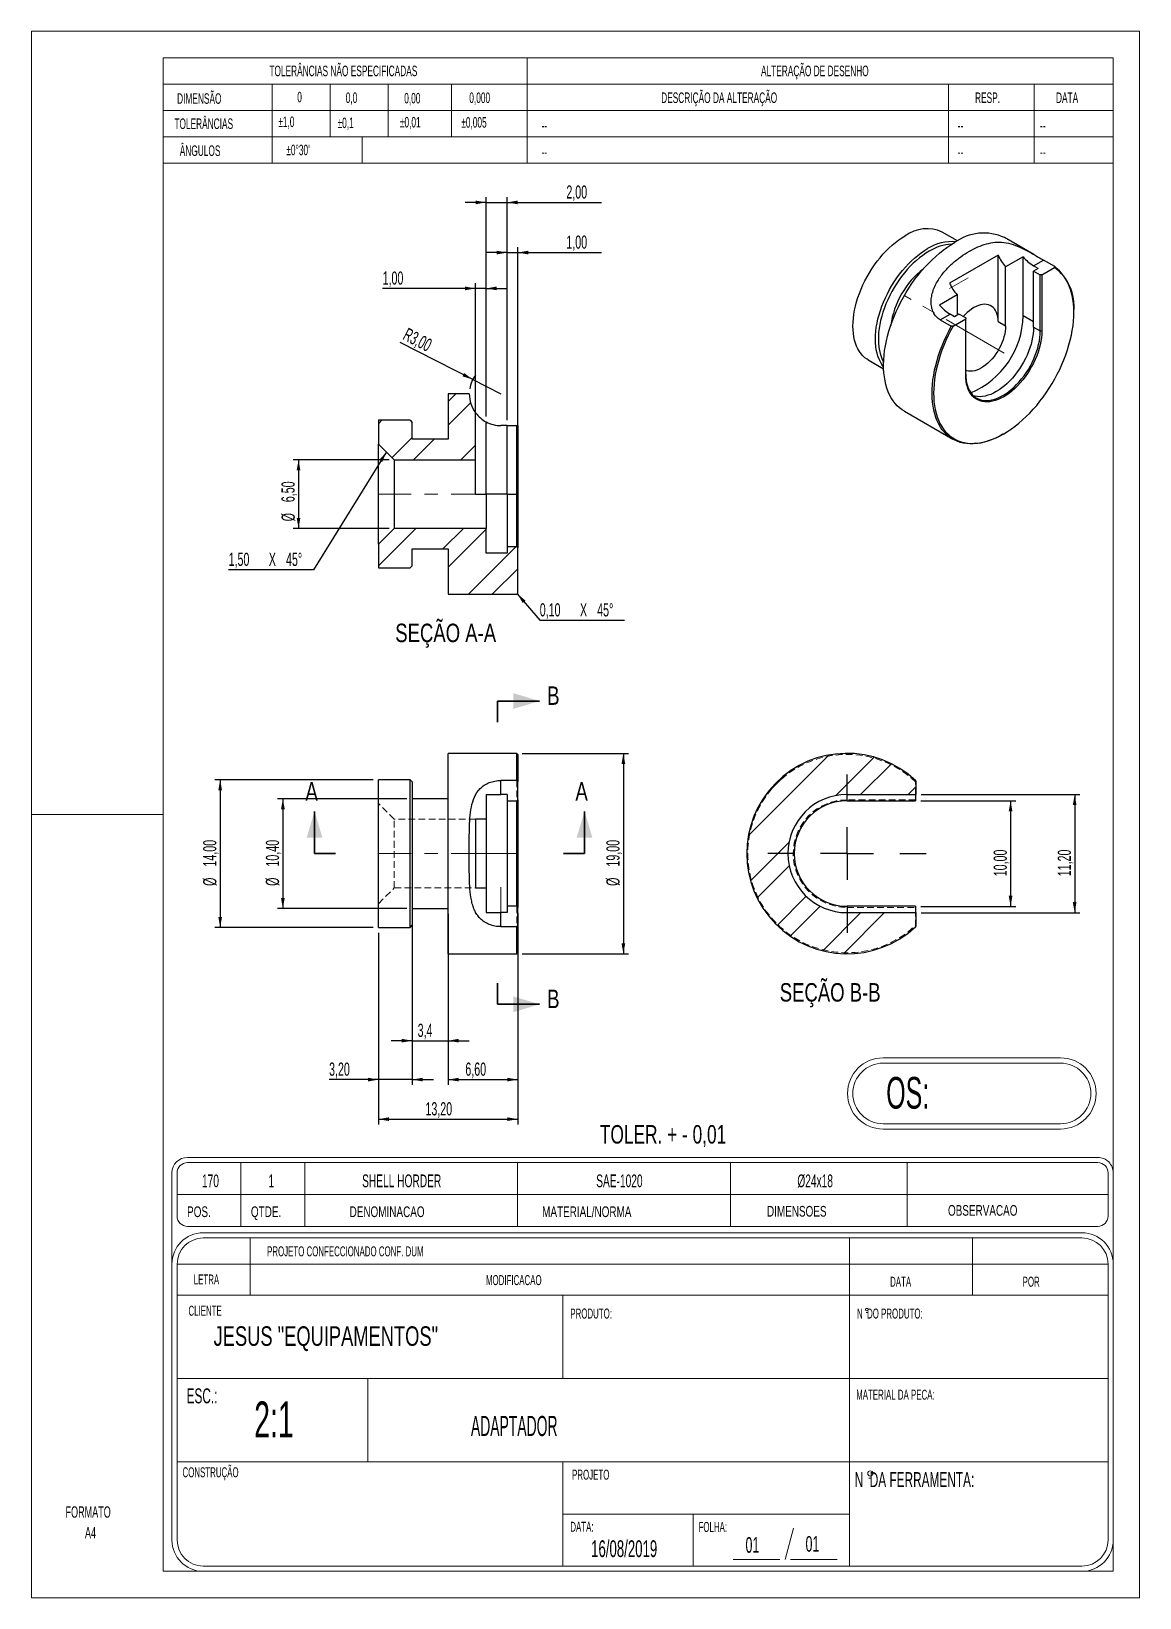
# Model space of a CAD drawing. Header units: millimetres. Extents: x 0 to 105, y 0 to 149.
import ezdxf

# ---------------------------------------------------------------- set-up
doc = ezdxf.new("R2010")
doc.units = ezdxf.units.MM
doc.header["$LTSCALE"] = 0.5
for name, pattern in [('CENTERX2', [20.32, 12.7, -2.54, 2.54, -2.54]), ('HIDDEN', [1.905, 1.27, -0.635]), ('PHANTOM', [12.7, 6.35, -1.27, 1.27, -1.27, 1.27, -1.27])]:
    doc.linetypes.add(name, pattern=pattern)
doc.layers.add('COTAS', color=7, linetype='Continuous')
doc.styles.add('SLDTEXTSTYLE0', font='TXT', dxfattribs={"width": 0.595745})
doc.styles.add('SLDTEXTSTYLE1', font='TXT', dxfattribs={"width": 0.7})
doc.styles.add('SLDTEXTSTYLE2', font='TXT', dxfattribs={"width": 0.589474})
doc.styles.add('SLDTEXTSTYLE3', font='TXT', dxfattribs={"width": 0.515789})
doc.styles.add('SLDTEXTSTYLE4', font='TXT', dxfattribs={"width": 0.695035})
doc.styles.add('SLDTEXTSTYLE5', font='TXT', dxfattribs={"width": 0.605})
doc.styles.add('SLDTEXTSTYLE6', font='TXT', dxfattribs={"width": 0.75})
doc.dimstyles.new('SLDDIMSTYLE0', dxfattribs={"dimtxt": 1.25, "dimasz": 1, "dimexe": 0, "dimexo": 0.0625, "dimgap": 0.3125, "dimtad": 1, "dimrnd": 1e-09, "dimzin": 12, "dimdsep": 46, "dimtxsty": 'SLDTEXTSTYLE5', "dimsah": 1, "dimcen": 0.09, "dimadec": 0, "dimazin": 3, "dimtfac": 1, "dimtdec": 3, "dimtofl": 0, "dimtmove": 0, "dimatfit": 3, "dimfxl": 0, "dimfrac": 2, "dimtolj": 1, "dimtzin": 12, "dimarcsym": 0})
doc.dimstyles.new('SLDDIMSTYLE1', dxfattribs={"dimtxt": 1.25, "dimasz": 1, "dimexe": 0, "dimexo": 0.0625, "dimgap": 0.3125, "dimtad": 1, "dimdec": 1, "dimrnd": 1e-09, "dimzin": 12, "dimdsep": 46, "dimtxsty": 'SLDTEXTSTYLE5', "dimsah": 1, "dimcen": 0.09, "dimadec": 0, "dimazin": 3, "dimtfac": 1, "dimtdec": 3, "dimtmove": 0, "dimatfit": 0, "dimfxl": 0, "dimfrac": 2, "dimtolj": 1, "dimtzin": 12, "dimarcsym": 0})
doc.dimstyles.new('SLDDIMSTYLE2', dxfattribs={"dimtxt": 1.25, "dimasz": 1, "dimexe": 0, "dimexo": 0.0625, "dimgap": 0.3125, "dimtad": 1, "dimrnd": 1e-09, "dimzin": 12, "dimdsep": 46, "dimtxsty": 'SLDTEXTSTYLE5', "dimsah": 1, "dimcen": 0.09, "dimadec": 0, "dimazin": 3, "dimtfac": 1, "dimtdec": 3, "dimtmove": 0, "dimatfit": 0, "dimfxl": 0, "dimfrac": 2, "dimtolj": 1, "dimtzin": 12, "dimarcsym": 0})
doc.dimstyles.new('SLDDIMSTYLE3', dxfattribs={"dimtxt": 1.25, "dimasz": 1, "dimexe": 0, "dimexo": 0.0625, "dimgap": 0.3125, "dimtad": 1, "dimrnd": 1e-09, "dimzin": 12, "dimdsep": 46, "dimtxsty": 'SLDTEXTSTYLE5', "dimsah": 1, "dimcen": 0, "dimadec": 0, "dimazin": 3, "dimtfac": 1, "dimtdec": 3, "dimtofl": 0, "dimtmove": 0, "dimatfit": 3, "dimfxl": 0, "dimfrac": 2, "dimtolj": 1, "dimtzin": 12, "dimarcsym": 0})

# ---------------------------------------------------------------- blocks, each defined once
blk = doc.blocks.new('SW_NOTE_0')
at = {"color": 0, "linetype": 'Continuous', "lineweight": 18, "insert": (0, 1.39), "char_height": 1.076, "attachment_point": 1, "style": 'SLDTEXTSTYLE0'}
blk.add_mtext('FORMATO', dxfattribs=at)
blk = doc.blocks.new('SW_NOTE_0_1')
at = {"color": 0, "linetype": 'Continuous', "lineweight": 18, "insert": (0, 1.39), "char_height": 1.076, "attachment_point": 1, "style": 'SLDTEXTSTYLE0'}
blk.add_mtext('A4', dxfattribs=at)
blk = doc.blocks.new('Bloco2')
at = {"color": 7, "linetype": 'Continuous', "lineweight": 18}
for p, q in [((105.02, 148.53), (0.02, 148.53)), ((0.02, 148.53), (0.02, 0.03)), ((105.02, 0.03), (105.02, 148.53)), ((102.52, 146.03), (12.52, 146.03)), ((12.52, 146.03), (12.52, 2.53)), ((102.52, 2.53), (102.52, 146.03)), ((0.02, 74.28), (12.52, 74.28)), ((12.52, 2.53), (102.52, 2.53)), ((0.02, 0.03), (105.02, 0.03))]:
    blk.add_line(p, q, dxfattribs=at)
for name, p in [('SW_NOTE_0', (3.26, 7.3)), ('SW_NOTE_0_1', (5.1, 5.33))]:
    blk.add_blockref(name, p, dxfattribs=at)
blk = doc.blocks.new('_D')
at = {"layer": 'COTAS'}
for p, q in [((39.49, 60.72), (39.49, 48.79)), ((46.09, 60.82), (46.09, 48.79)), ((39.49, 49.29), (46.09, 49.29))]:
    blk.add_line(p, q, dxfattribs=at)
for points in [[(39.49, 49.29), (40.49, 49.12), (40.49, 49.47)], [(46.09, 49.29), (45.09, 49.47), (45.09, 49.12)]]:
    blk.add_solid(points, dxfattribs=at)
at = {"layer": 'COTAS', "insert": (41.12, 50.91), "char_height": 1.25, "attachment_point": 1, "style": 'SLDTEXTSTYLE5'}
blk.add_mtext('6,60', dxfattribs=at)
blk = doc.blocks.new('_D_1')
at = {"layer": 'COTAS'}
for p, q in [((36.09, 65.02), (36.09, 52.48)), ((39.49, 65.02), (39.49, 52.48)), ((36.09, 52.98), (34.09, 52.98)), ((36.09, 52.98), (39.49, 52.98)), ((39.49, 52.98), (41.49, 52.98))]:
    blk.add_line(p, q, dxfattribs=at)
for points in [[(36.09, 52.98), (35.09, 53.16), (35.09, 52.81)], [(39.49, 52.98), (40.49, 52.81), (40.49, 53.16)]]:
    blk.add_solid(points, dxfattribs=at)
at = {"layer": 'COTAS', "insert": (36.6, 54.59), "char_height": 1.25, "attachment_point": 1, "style": 'SLDTEXTSTYLE5'}
blk.add_mtext('3,4', dxfattribs=at)
blk = doc.blocks.new('_D_2')
at = {"layer": 'COTAS'}
for p, q in [((32.89, 63.22), (32.89, 48.79)), ((36.09, 63.42), (36.09, 48.79)), ((32.89, 49.29), (28.21, 49.29)), ((36.09, 49.29), (32.89, 49.29)), ((36.09, 49.29), (38.09, 49.29))]:
    blk.add_line(p, q, dxfattribs=at)
for points in [[(32.89, 49.29), (31.89, 49.47), (31.89, 49.12)], [(36.09, 49.29), (37.09, 49.12), (37.09, 49.47)]]:
    blk.add_solid(points, dxfattribs=at)
at = {"layer": 'COTAS', "insert": (28.21, 50.91), "char_height": 1.25, "attachment_point": 1, "style": 'SLDTEXTSTYLE5'}
blk.add_mtext('3,20', dxfattribs=at)
blk = doc.blocks.new('_D_3')
at = {"layer": 'COTAS'}
for p, q in [((46.09, 65.12), (46.09, 45.04)), ((32.89, 63.22), (32.89, 45.04)), ((32.89, 45.54), (46.09, 45.54))]:
    blk.add_line(p, q, dxfattribs=at)
for points in [[(32.89, 45.54), (33.89, 45.37), (33.89, 45.72)], [(46.09, 45.54), (45.09, 45.72), (45.09, 45.37)]]:
    blk.add_solid(points, dxfattribs=at)
at = {"layer": 'COTAS', "insert": (37.34, 47.15), "char_height": 1.25, "attachment_point": 1, "style": 'SLDTEXTSTYLE5'}
blk.add_mtext('13,20', dxfattribs=at)
blk = doc.blocks.new('_D_4')
at = {"layer": 'COTAS'}
for p, q in [((46.49, 80.22), (56.59, 80.22)), ((56.09, 80.22), (56.09, 61.22)), ((46.49, 61.22), (56.59, 61.22))]:
    blk.add_line(p, q, dxfattribs=at)
for points in [[(56.09, 80.22), (55.92, 79.22), (56.27, 79.22)], [(56.09, 61.22), (56.27, 62.22), (55.92, 62.22)]]:
    blk.add_solid(points, dxfattribs=at)
at = {"layer": 'COTAS', "char_height": 1.25, "attachment_point": 1, "rotation": 90, "style": 'SLDTEXTSTYLE5'}
for s, insert in [('19,00', (54.48, 69.49)), ('%%c', (54.48, 67.66))]:
    blk.add_mtext(s, dxfattribs=dict(at, insert=insert))
blk = doc.blocks.new('_D_5')
at = {"layer": 'COTAS'}
for p, q in [((35.59, 75.92), (23.33, 75.92)), ((23.83, 75.92), (23.83, 65.52)), ((35.59, 65.52), (23.33, 65.52))]:
    blk.add_line(p, q, dxfattribs=at)
for points in [[(23.83, 75.92), (23.66, 74.92), (24.01, 74.92)], [(23.83, 65.52), (24.01, 66.52), (23.66, 66.52)]]:
    blk.add_solid(points, dxfattribs=at)
at = {"layer": 'COTAS', "char_height": 1.25, "attachment_point": 1, "rotation": 90, "style": 'SLDTEXTSTYLE5'}
for s, insert in [('10,40', (22.22, 69.49)), ('%%c', (22.22, 67.66))]:
    blk.add_mtext(s, dxfattribs=dict(at, insert=insert))
blk = doc.blocks.new('_D_6')
at = {"layer": 'COTAS'}
for p, q in [((32.39, 77.72), (17.39, 77.72)), ((17.89, 77.72), (17.89, 63.72)), ((32.39, 63.72), (17.39, 63.72))]:
    blk.add_line(p, q, dxfattribs=at)
for points in [[(17.89, 77.72), (17.72, 76.72), (18.07, 76.72)], [(17.89, 63.72), (18.07, 64.72), (17.72, 64.72)]]:
    blk.add_solid(points, dxfattribs=at)
at = {"layer": 'COTAS', "char_height": 1.25, "attachment_point": 1, "rotation": 90, "style": 'SLDTEXTSTYLE5'}
for s, insert in [('14,00', (16.28, 69.49)), ('%%c', (16.28, 67.66))]:
    blk.add_mtext(s, dxfattribs=dict(at, insert=insert))
blk = doc.blocks.new('_D_7')
at = {"layer": 'COTAS'}
for p, q in [((84.3, 76.32), (99.35, 76.32)), ((98.85, 76.32), (98.85, 65.12)), ((84.3, 65.12), (99.35, 65.12))]:
    blk.add_line(p, q, dxfattribs=at)
for points in [[(98.85, 76.32), (98.67, 75.32), (99.02, 75.32)], [(98.85, 65.12), (99.02, 66.12), (98.67, 66.12)]]:
    blk.add_solid(points, dxfattribs=at)
at = {"layer": 'COTAS', "insert": (97.24, 68.57), "char_height": 1.25, "attachment_point": 1, "rotation": 90, "style": 'SLDTEXTSTYLE5'}
blk.add_mtext('11,20', dxfattribs=at)
blk = doc.blocks.new('_D_8')
at = {"layer": 'COTAS'}
for p, q in [((84.28, 75.72), (93.28, 75.72)), ((92.78, 75.72), (92.78, 65.72)), ((84.28, 65.72), (93.28, 65.72))]:
    blk.add_line(p, q, dxfattribs=at)
for points in [[(92.78, 75.72), (92.6, 74.72), (92.95, 74.72)], [(92.78, 65.72), (92.95, 66.72), (92.6, 66.72)]]:
    blk.add_solid(points, dxfattribs=at)
at = {"layer": 'COTAS', "insert": (91.17, 68.57), "char_height": 1.25, "attachment_point": 1, "rotation": 90, "style": 'SLDTEXTSTYLE5'}
blk.add_mtext('10,00', dxfattribs=at)
blk = doc.blocks.new('SW_CENTERMARKSYMBOL_0')
at = {"layer": 'COTAS', "color": 0}
for p, q in [((0, 5), (0, 7.5)), ((0, 0), (0, 2.5)), ((-5, 0), (-7.5, 0)), ((0, 0), (-2.5, 0)), ((0, 0), (0, -2.5)), ((0, 0), (2.5, 0)), ((5, 0), (7.5, 0)), ((0, -5), (0, -7.5))]:
    blk.add_line(p, q, dxfattribs=at)
blk = doc.blocks.new('_D_9')
at = {"layer": 'COTAS'}
for p, q in [((33.89, 108.05), (24.82, 108.05)), ((25.32, 108.05), (25.32, 101.55)), ((33.89, 101.55), (24.82, 101.55))]:
    blk.add_line(p, q, dxfattribs=at)
for points in [[(25.32, 108.05), (25.14, 107.05), (25.49, 107.05)], [(25.32, 101.55), (25.49, 102.55), (25.14, 102.55)]]:
    blk.add_solid(points, dxfattribs=at)
at = {"layer": 'COTAS', "char_height": 1.25, "attachment_point": 1, "rotation": 90, "style": 'SLDTEXTSTYLE5'}
for s, insert in [('6,50', (23.7, 104.04)), ('%%c', (23.71, 102.22))]:
    blk.add_mtext(s, dxfattribs=dict(at, insert=insert))
blk = doc.blocks.new('_D_10')
at = {"layer": 'COTAS'}
for p, q in [((45.09, 111.8), (45.09, 128.2)), ((46.09, 100.2), (46.09, 128.2)), ((45.09, 127.7), (43.09, 127.7)), ((45.09, 127.7), (46.09, 127.7)), ((46.09, 127.7), (54.03, 127.7))]:
    blk.add_line(p, q, dxfattribs=at)
for points in [[(45.09, 127.7), (44.09, 127.88), (44.09, 127.53)], [(46.09, 127.7), (47.09, 127.53), (47.09, 127.88)]]:
    blk.add_solid(points, dxfattribs=at)
at = {"layer": 'COTAS', "insert": (50.69, 129.32), "char_height": 1.25, "attachment_point": 1, "style": 'SLDTEXTSTYLE5'}
blk.add_mtext('1,00', dxfattribs=at)
blk = doc.blocks.new('_D_11')
at = {"layer": 'COTAS'}
for p, q in [((43.09, 132.46), (41.09, 132.46)), ((43.09, 112.15), (43.09, 132.96)), ((43.09, 132.46), (45.09, 132.46)), ((45.09, 111.8), (45.09, 132.96)), ((45.09, 132.46), (54.03, 132.46))]:
    blk.add_line(p, q, dxfattribs=at)
for points in [[(43.09, 132.46), (42.09, 132.63), (42.09, 132.28)], [(45.09, 132.46), (46.09, 132.28), (46.09, 132.63)]]:
    blk.add_solid(points, dxfattribs=at)
at = {"layer": 'COTAS', "insert": (50.69, 134.07), "char_height": 1.25, "attachment_point": 1, "style": 'SLDTEXTSTYLE5'}
blk.add_mtext('2,00', dxfattribs=at)
blk = doc.blocks.new('_D_12')
at = {"layer": 'COTAS'}
for p, q in [((42.09, 108.55), (42.09, 124.8)), ((43.09, 112.15), (43.09, 124.8)), ((42.09, 124.3), (33.28, 124.3)), ((43.09, 124.3), (42.09, 124.3)), ((43.09, 124.3), (45.09, 124.3))]:
    blk.add_line(p, q, dxfattribs=at)
for points in [[(42.09, 124.3), (41.09, 124.48), (41.09, 124.13)], [(43.09, 124.3), (44.09, 124.13), (44.09, 124.48)]]:
    blk.add_solid(points, dxfattribs=at)
at = {"layer": 'COTAS', "insert": (33.28, 125.91), "char_height": 1.25, "attachment_point": 1, "style": 'SLDTEXTSTYLE5'}
blk.add_mtext('1,00', dxfattribs=at)
blk = doc.blocks.new('_D_13')
at = {"layer": 'COTAS'}
for q in [(34.94, 119.19), (44.49, 114.3)]:
    blk.add_line((41.82, 115.67), q, dxfattribs=at)
blk.add_arc((44.49, 114.3), 3, 143.4001, 170.5377, dxfattribs=at)
blk.add_solid([(41.82, 115.67), (41.01, 116.28), (40.85, 115.97)], dxfattribs=at)
at = {"layer": 'COTAS', "insert": (35.68, 120.62), "char_height": 1.25, "attachment_point": 1, "rotation": 332.8624, "style": 'SLDTEXTSTYLE5'}
blk.add_mtext('R3,00', dxfattribs=at)
blk = doc.blocks.new('SW_CHAMFER_DIMENSION_0')
at = {"layer": 'COTAS', "color": 0}
for p, q in [((14.95, 11.17), (8.04, 0)), ((8.04, 0), (0, 0))]:
    blk.add_line(p, q, dxfattribs=at)
blk.add_solid([(14.95, 11.17), (14.27, 10.41), (14.57, 10.22)], dxfattribs=at)
at = {"layer": 'COTAS', "color": 0, "char_height": 1.25, "attachment_point": 1, "style": 'SLDTEXTSTYLE5'}
for s, insert in [('1,50', (0, 1.61)), ('X', (3.81, 1.61)), ('45°', (5.44, 1.61))]:
    blk.add_mtext(s, dxfattribs=dict(at, insert=insert))
blk = doc.blocks.new('SW_CHAMFER_DIMENSION_1')
at = {"layer": 'COTAS', "color": 0}
for p, q in [((-2.13, 2.51), (0, 0)), ((0, 0), (8.04, 0))]:
    blk.add_line(p, q, dxfattribs=at)
blk.add_solid([(-2.13, 2.51), (-1.61, 1.63), (-1.35, 1.86)], dxfattribs=at)
at = {"layer": 'COTAS', "color": 0, "char_height": 1.25, "attachment_point": 1, "style": 'SLDTEXTSTYLE5'}
for s, insert in [('0,10', (0, 1.61)), ('X', (3.81, 1.61)), ('45°', (5.44, 1.61))]:
    blk.add_mtext(s, dxfattribs=dict(at, insert=insert))

msp = doc.modelspace()

# ---------------------------------------------------------------- hatches: boundary and pattern name
at = {"layer": 'COTAS', "linetype": 'Continuous', "lineweight": 18}
h = msp.add_hatch(dxfattribs=at)
h.set_pattern_fill('ANSI32', color=256, scale=0.5, angle=3e-322, style=0)
edge = h.paths.add_edge_path(flags=0)
edge.add_line((39.492, 110.001), (36.092, 110.001))
edge.add_line((36.092, 110.001), (36.092, 111.601))
edge.add_line((36.092, 111.601), (35.892, 111.801))
edge.add_line((35.892, 111.801), (32.892, 111.801))
edge.add_line((32.892, 111.801), (32.892, 109.551))
edge.add_line((32.892, 109.551), (34.392, 108.051))
edge.add_line((34.392, 108.051), (42.092, 108.051))
edge.add_line((42.092, 108.051), (42.092, 112.501))
edge.add_arc((44.492, 114.301), 3, 180, 216.8699, ccw=False)
edge.add_line((41.492, 114.301), (39.492, 114.301))
edge.add_line((39.492, 114.301), (39.492, 110.001))
h = msp.add_hatch(dxfattribs=at)
h.set_pattern_fill('ANSI32', color=256, scale=0.5, angle=3e-322, style=0)
h.paths.add_polyline_path([(45.992, 95.301), (46.092, 95.401), (46.092, 99.701), (45.992, 99.801), (45.092, 99.801), (45.092, 99.201), (43.092, 99.201), (43.092, 101.551), (34.392, 101.551), (32.892, 100.051), (32.892, 97.801), (35.892, 97.801), (36.092, 98.001), (36.092, 99.601), (39.492, 99.601), (39.492, 95.301)], flags=0)
h = msp.add_hatch(dxfattribs=at)
h.set_pattern_fill('ANSI32', color=256, scale=0.5, angle=3e-322, style=0)
edge = h.paths.add_edge_path(flags=0)
edge.add_arc((77.28, 70.723), 5.6, 90, 270, ccw=False)
edge.add_line((77.28, 76.323), (83.8, 76.323))
edge.add_line((83.8, 76.323), (83.8, 77.634))
edge.add_arc((77.28, 70.723), 9.5, 46.66799, 313.33201)
edge.add_line((83.8, 63.813), (83.8, 65.123))
edge.add_line((83.8, 65.123), (77.28, 65.123))

# ---------------------------------------------------------------- linework, layer by layer
at = {"color": 7, "linetype": 'Continuous', "lineweight": 18}
for p, q in [((102.504, 146.178), (12.504, 146.178)), ((12.504, 136.178), (12.504, 146.178)), ((46.976, 136.178), (46.976, 146.178)), ((102.504, 146.178), (102.504, 136.178)), ((12.504, 143.678), (46.976, 143.678)), ((22.819, 136.178), (22.819, 143.678)), ((28.319, 138.678), (28.319, 143.678)), ((33.819, 138.678), (33.819, 143.678)), ((39.819, 138.678), (39.819, 143.678)), ((46.976, 143.678), (102.504, 143.678)), ((86.91, 136.178), (86.91, 143.678)), ((95.004, 136.178), (95.004, 143.678)), ((12.504, 141.178), (46.976, 141.178)), ((46.976, 141.178), (102.504, 141.178)), ((12.504, 138.678), (46.976, 138.678)), ((31.351, 138.678), (31.351, 136.178)), ((46.976, 138.678), (102.504, 138.678)), ((12.504, 136.178), (46.976, 136.178)), ((46.976, 136.178), (102.504, 136.178)), ((97.504, 51.357), (80.705, 51.357)), ((97.504, 50.857), (80.705, 50.857)), ((80.705, 45.107), (97.504, 45.107)), ((80.705, 44.607), (97.504, 44.607)), ((101.034, 41.915), (14.794, 41.915)), ((13.324, 5.64), (13.324, 40.445)), ((13.324, 40.445), (13.324, 33.907)), ((13.814, 40.445), (13.814, 36.357)), ((101.034, 41.425), (14.794, 41.425)), ((19.862, 35.377), (19.862, 41.425)), ((25.91, 35.377), (25.91, 41.425)), ((46.07, 35.377), (46.07, 41.425)), ((66.23, 35.377), (66.23, 41.425)), ((82.979, 35.377), (82.979, 41.425)), ((102.014, 36.357), (102.014, 40.445)), ((102.504, 5.64), (102.504, 40.445)), ((13.814, 38.401), (102.014, 38.401)), ((14.794, 35.377), (101.034, 35.377)), ((16.287, 34.772), (99.541, 34.772)), ((16.287, 34.279), (99.541, 34.279)), ((20.73, 28.847), (20.73, 34.279)), ((77.513, 34.279), (77.513, 28.847)), ((89.172, 34.279), (89.172, 28.847)), ((13.818, 5.64), (13.818, 31.81)), ((13.818, 31.81), (102.01, 31.81)), ((102.01, 31.81), (102.01, 5.64)), ((13.818, 28.847), (102.01, 28.847)), ((50.356, 28.847), (50.356, 20.947)), ((77.513, 28.847), (77.513, 20.947)), ((79.098, 27.227), (79.229, 27.227)), ((79.098, 27.216), (79.229, 27.216)), ((13.818, 20.947), (102.01, 20.947)), ((31.884, 13.047), (31.884, 20.947)), ((77.513, 13.047), (77.513, 20.947)), ((13.818, 13.047), (102.01, 13.047)), ((50.356, 13.047), (50.356, 3.171)), ((77.513, 13.047), (77.513, 3.171)), ((79.343, 11.498), (79.602, 11.498)), ((50.356, 8.109), (77.513, 8.109)), ((62.7, 8.109), (62.7, 3.171)), ((72.217, 6.77), (71.423, 3.808)), ((99.541, 3.171), (16.287, 3.171)), ((70.929, 3.808), (66.485, 3.808)), ((71.917, 3.808), (76.361, 3.808)), ((99.541, 2.678), (16.287, 2.678)), ((102.219, 2.678), (102.504, 2.678)), ((102.504, 2.678), (102.504, 2.963))]:
    msp.add_line(p, q, dxfattribs=at)
at = {"color": 7, "linetype": 'Continuous', "lineweight": 25}
for p, q in [((87.749, 128.805), (86.294, 129.646)), ((94.964, 127.527), (92.211, 129.117)), ((91.598, 127.442), (87.002, 124.788)), ((91.598, 121.154), (91.598, 127.442)), ((93.967, 127.296), (92.305, 126.337)), ((92.305, 120.746), (92.305, 126.337)), ((93.967, 121.705), (93.967, 127.296)), ((94.957, 126.442), (95.896, 126.984)), ((95.381, 126.197), (94.957, 126.442)), ((95.734, 125.584), (96.93, 126.274)), ((96.956, 126.371), (95.896, 126.984)), ((95.381, 126.197), (94.957, 125.952)), ((94.957, 125.952), (95.593, 125.584)), ((94.957, 120.644), (94.957, 125.952)), ((95.734, 125.584), (95.593, 125.584)), ((95.593, 120.277), (95.593, 125.584)), ((95.734, 125.584), (95.734, 120.277)), ((87.709, 123.683), (86.047, 122.724)), ((87.709, 123.683), (87.709, 121.768)), ((86.098, 121.327), (87.037, 121.87)), ((87.461, 121.625), (87.037, 121.87)), ((87.886, 121.87), (87.461, 121.625)), ((88.522, 121.502), (87.886, 121.87)), ((98.775, 122.032), (98.775, 122.114)), ((86.098, 121.327), (87.158, 120.715)), ((87.327, 120.731), (88.522, 121.421)), ((88.522, 121.502), (88.522, 121.421)), ((88.522, 116.113), (88.522, 121.421)), ((91.598, 121.154), (92.305, 120.746)), ((94.957, 120.644), (95.593, 120.277)), ((95.593, 120.277), (95.734, 120.277)), ((79.295, 117.521), (80.75, 116.681)), ((41.492, 114.301), (39.492, 114.301)), ((39.492, 114.301), (39.492, 110.001)), ((35.892, 111.801), (32.892, 111.801)), ((32.892, 111.801), (32.892, 109.551)), ((35.892, 111.801), (36.092, 111.601)), ((36.092, 110.001), (36.092, 111.601)), ((42.092, 108.051), (42.092, 112.501)), ((43.092, 104.801), (43.092, 111.647)), ((82.712, 112.662), (87.308, 110.008)), ((39.492, 110.001), (36.092, 110.001)), ((45.092, 111.301), (44.492, 111.301)), ((45.092, 111.301), (45.992, 111.301)), ((45.092, 104.801), (45.092, 111.301)), ((45.992, 104.801), (45.992, 111.301)), ((46.092, 111.301), (45.992, 111.301)), ((46.092, 111.301), (46.092, 104.801)), ((92.059, 110.479), (92.129, 110.52)), ((34.392, 108.051), (32.892, 109.551)), ((32.892, 100.051), (32.892, 109.551)), ((34.392, 108.051), (34.392, 101.551)), ((34.392, 108.051), (42.092, 108.051)), ((42.092, 104.801), (42.092, 108.051)), ((42.092, 104.801), (43.092, 104.801)), ((45.092, 104.801), (43.092, 104.801)), ((43.092, 104.801), (43.092, 101.551)), ((45.092, 104.801), (45.992, 104.801)), ((45.092, 104.801), (45.092, 99.801)), ((45.992, 104.801), (46.092, 104.801)), ((45.992, 99.801), (45.992, 104.801)), ((46.092, 104.801), (46.092, 99.701)), ((32.892, 100.051), (34.392, 101.551)), ((43.092, 101.551), (34.392, 101.551)), ((43.092, 99.201), (43.092, 101.551)), ((32.892, 100.051), (32.892, 97.801)), ((36.092, 99.601), (39.492, 99.601)), ((36.092, 98.001), (36.092, 99.601)), ((39.492, 99.601), (39.492, 95.301)), ((45.092, 99.801), (45.092, 99.201)), ((45.992, 99.801), (45.092, 99.801)), ((45.992, 99.801), (46.092, 99.701)), ((46.092, 95.401), (46.092, 99.701)), ((45.092, 99.201), (43.092, 99.201)), ((32.892, 97.801), (35.892, 97.801)), ((36.092, 98.001), (35.892, 97.801)), ((39.492, 95.301), (45.992, 95.301)), ((46.092, 95.401), (45.992, 95.301)), ((45.992, 80.223), (39.492, 80.223)), ((39.492, 70.723), (39.492, 80.223)), ((46.092, 80.123), (45.992, 80.223)), ((45.992, 77.652), (45.992, 80.223)), ((46.092, 80.123), (46.092, 77.514)), ((35.892, 77.723), (32.892, 77.723)), ((32.892, 70.723), (32.892, 77.723)), ((36.092, 77.523), (35.892, 77.723)), ((35.892, 70.723), (35.892, 77.723)), ((36.092, 77.523), (36.092, 70.723)), ((45.992, 77.652), (44.492, 77.652)), ((44.492, 76.323), (44.492, 77.652)), ((46.092, 75.823), (46.092, 77.514)), ((83.8, 77.634), (83.8, 76.323)), ((39.492, 75.923), (36.092, 75.923)), ((43.092, 76.323), (44.492, 76.323)), ((43.092, 76.323), (43.092, 73.973)), ((45.092, 76.323), (44.492, 76.323)), ((45.092, 76.323), (45.092, 75.723)), ((46.092, 75.823), (45.992, 75.723)), ((46.092, 75.823), (46.092, 65.623)), ((77.28, 76.323), (83.8, 76.323)), ((83.78, 76.323), (83.78, 75.723)), ((45.092, 75.723), (45.992, 75.723)), ((45.092, 75.723), (45.092, 65.723)), ((45.992, 65.723), (45.992, 75.723)), ((77.28, 75.723), (83.78, 75.723)), ((43.092, 73.973), (42.092, 73.973)), ((42.092, 73.973), (42.092, 67.473)), ((43.092, 73.973), (43.092, 67.473)), ((32.892, 63.723), (32.892, 70.723)), ((35.892, 63.723), (35.892, 70.723)), ((36.092, 70.723), (36.092, 63.923)), ((39.492, 61.223), (39.492, 70.723)), ((42.092, 67.473), (43.092, 67.473)), ((43.092, 67.473), (43.092, 65.123)), ((36.092, 65.523), (39.492, 65.523)), ((45.992, 65.723), (45.092, 65.723)), ((45.092, 65.723), (45.092, 65.123)), ((45.992, 65.723), (46.092, 65.623)), ((46.092, 63.933), (46.092, 65.623)), ((83.78, 65.723), (77.28, 65.723)), ((83.78, 65.723), (83.78, 65.123)), ((35.892, 63.723), (36.092, 63.923)), ((43.092, 65.123), (44.492, 65.123)), ((44.492, 63.795), (44.492, 65.123)), ((45.092, 65.123), (44.492, 65.123)), ((46.092, 63.933), (46.092, 61.323)), ((77.28, 65.123), (83.8, 65.123)), ((83.8, 65.123), (83.8, 63.813)), ((32.892, 63.723), (35.892, 63.723)), ((44.492, 63.795), (45.992, 63.795)), ((45.992, 61.223), (45.992, 63.795)), ((39.492, 61.223), (45.992, 61.223)), ((45.992, 61.223), (46.092, 61.323))]:
    msp.add_line(p, q, dxfattribs=at)
at = {"color": 8, "linetype": 'Continuous', "lineweight": 25}
msp.add_line((94.957, 121.134), (93.967, 121.705), dxfattribs=at)
at = {"color": 7, "linetype": 'PHANTOM', "lineweight": 35}
for p, q in [((44.154, 85.185), (44.154, 83.185)), ((26.834, 70.723), (28.834, 70.723)), ((52.411, 70.723), (50.411, 70.723)), ((44.154, 56.434), (44.154, 58.434))]:
    msp.add_line(p, q, dxfattribs=at)
at = {"color": 7, "linetype": 'Continuous', "lineweight": 35}
for p, q in [((44.154, 85.185), (48.154, 85.185)), ((26.834, 70.723), (26.834, 74.723)), ((52.411, 70.723), (52.411, 74.723)), ((44.154, 56.434), (48.154, 56.434))]:
    msp.add_line(p, q, dxfattribs=at)
at = {"color": 7, "linetype": 'HIDDEN', "lineweight": 18}
for p, q in [((45.992, 77.652), (45.992, 75.723)), ((83.78, 76.323), (83.78, 77.652)), ((77.28, 75.723), (77.28, 75.823)), ((83.78, 75.823), (77.28, 75.823)), ((34.392, 73.973), (32.892, 75.473)), ((34.392, 67.473), (34.392, 73.973)), ((42.092, 73.973), (34.392, 73.973)), ((32.892, 65.973), (34.392, 67.473)), ((34.392, 67.473), (42.092, 67.473)), ((45.992, 65.723), (45.992, 63.795)), ((77.28, 65.723), (77.28, 65.623)), ((77.28, 65.623), (83.78, 65.623)), ((83.78, 63.795), (83.78, 65.123))]:
    msp.add_line(p, q, dxfattribs=at)
at = {"color": 7, "linetype": 'Continuous', "lineweight": 25, "flags": 128}
for points in [[(79.295, 117.521), (79.186, 117.588), (78.98, 117.738), (78.79, 117.912), (78.615, 118.108), (78.457, 118.326), (78.316, 118.564), (78.192, 118.822), (78.087, 119.099), (78, 119.394), (77.932, 119.705), (77.884, 120.032), (77.854, 120.373), (77.845, 120.726), (77.854, 121.09), (77.884, 121.465), (77.932, 121.847), (78, 122.237), (78.087, 122.632), (78.192, 123.031), (78.316, 123.431), (78.457, 123.833), (78.615, 124.233), (78.79, 124.631), (78.98, 125.025), (79.186, 125.413), (79.406, 125.794), (79.639, 126.166), (79.885, 126.528), (80.142, 126.878), (80.41, 127.215), (80.687, 127.538), (80.972, 127.846), (81.265, 128.136), (81.563, 128.409), (81.867, 128.662), (82.174, 128.896), (82.484, 129.108), (82.794, 129.299)], [(80.745, 116.873), (80.736, 116.883), (80.578, 117.101), (80.437, 117.339), (80.313, 117.598), (80.208, 117.875), (80.121, 118.169), (80.054, 118.481), (80.005, 118.807), (79.976, 119.148), (79.966, 119.501), (79.976, 119.866), (80.005, 120.24), (80.054, 120.623), (80.121, 121.012), (80.208, 121.407), (80.313, 121.806), (80.437, 122.207), (80.578, 122.608), (80.736, 123.009), (80.911, 123.407), (81.102, 123.8), (81.307, 124.188), (81.527, 124.569), (81.761, 124.941), (82.006, 125.303), (82.263, 125.654), (82.531, 125.991), (82.808, 126.314), (83.094, 126.621), (83.386, 126.912), (83.685, 127.184), (83.988, 127.438), (84.295, 127.671), (84.605, 127.884), (84.916, 128.074)], [(85.057, 127.829), (84.752, 127.642), (84.448, 127.433), (84.147, 127.204), (83.849, 126.954), (83.557, 126.686), (83.27, 126.4), (82.99, 126.097), (82.719, 125.779), (82.457, 125.447), (82.206, 125.102), (81.966, 124.746), (81.739, 124.38), (81.525, 124.005), (81.325, 123.624), (81.14, 123.237), (80.971, 122.846), (80.819, 122.453), (80.683, 122.059), (80.565, 121.666), (80.466, 121.275), (80.384, 120.888), (80.322, 120.508), (80.278, 120.134), (80.254, 119.769), (80.249, 119.413), (80.264, 119.07), (80.298, 118.739), (80.351, 118.423), (80.423, 118.122), (80.513, 117.838), (80.622, 117.572), (80.749, 117.324), (80.749, 117.324)], [(82.712, 112.662), (82.493, 112.8), (82.258, 112.979), (82.037, 113.182), (81.832, 113.406), (81.644, 113.652), (81.472, 113.919), (81.317, 114.206), (81.18, 114.512), (81.061, 114.837), (80.961, 115.179), (80.879, 115.538), (80.817, 115.912), (80.773, 116.3), (80.749, 116.702), (80.744, 117.116), (80.759, 117.54), (80.793, 117.974), (80.846, 118.417), (80.918, 118.867), (81.009, 119.322), (81.119, 119.783), (81.246, 120.246), (81.392, 120.711), (81.556, 121.177), (81.736, 121.641), (81.933, 122.104), (82.146, 122.563), (82.374, 123.018), (82.617, 123.466), (82.873, 123.907), (83.143, 124.339), (83.426, 124.761), (83.72, 125.172), (84.025, 125.57), (84.339, 125.956), (84.663, 126.326), (84.995, 126.681), (85.334, 127.019), (85.679, 127.339), (86.029, 127.641), (86.384, 127.924), (86.741, 128.186), (87.101, 128.427), (87.461, 128.646)], [(87.327, 120.731), (87.084, 120.282), (86.857, 119.827), (86.645, 119.368), (86.449, 118.905), (86.27, 118.44), (86.108, 117.974), (85.964, 117.509), (85.838, 117.046), (85.731, 116.586), (85.643, 116.131), (85.573, 115.682), (85.523, 115.241), (85.492, 114.808), (85.481, 114.385), (85.49, 113.973), (85.518, 113.574), (85.566, 113.189), (85.632, 112.818), (85.718, 112.463), (85.823, 112.125), (85.947, 111.805), (86.089, 111.503), (86.248, 111.222), (86.425, 110.961), (86.618, 110.721), (86.828, 110.503), (87.054, 110.308), (87.294, 110.136), (87.549, 109.988), (87.817, 109.864), (88.098, 109.765), (88.391, 109.69), (88.694, 109.641), (89.008, 109.616), (89.331, 109.617), (89.663, 109.644), (90.001, 109.695), (90.346, 109.772), (90.696, 109.873), (91.05, 109.999), (91.408, 110.149), (91.767, 110.323), (92.128, 110.519), (92.489, 110.739), (92.848, 110.98), (93.206, 111.243), (93.56, 111.526), (93.91, 111.829), (94.255, 112.151), (94.594, 112.49), (94.925, 112.847), (95.248, 113.219), (95.562, 113.605), (95.866, 114.005), (96.158, 114.418), (96.439, 114.842), (96.707, 115.275), (96.962, 115.717), (97.202, 116.167), (97.428, 116.622), (97.638, 117.082), (97.831, 117.545), (98.008, 118.011), (98.168, 118.476), (98.309, 118.941), (98.433, 119.404), (98.538, 119.863), (98.624, 120.318), (98.691, 120.766), (98.738, 121.206), (98.766, 121.638), (98.775, 122.059), (98.764, 122.469), (98.733, 122.867), (98.683, 123.25), (98.614, 123.619), (98.525, 123.972), (98.418, 124.308), (98.292, 124.625), (98.148, 124.924), (97.986, 125.203), (97.807, 125.462), (97.611, 125.699), (97.399, 125.913), (97.172, 126.106), (96.93, 126.274)], [(91.598, 121.154), (91.588, 121.394), (91.559, 121.619), (91.51, 121.83), (91.443, 122.023), (91.357, 122.198), (91.254, 122.353), (91.134, 122.486), (90.998, 122.596), (90.848, 122.683), (90.685, 122.745), (90.51, 122.782), (90.324, 122.795), (90.13, 122.782), (89.929, 122.743), (89.722, 122.68), (89.512, 122.593), (89.3, 122.481), (89.088, 122.348), (88.877, 122.193), (88.671, 122.017), (88.47, 121.823), (88.294, 121.634)], [(92.059, 110.479), (92.057, 110.479), (91.695, 110.28), (91.333, 110.105), (90.973, 109.954), (90.616, 109.827), (90.264, 109.725), (89.917, 109.647), (89.576, 109.595), (89.242, 109.567), (88.917, 109.566), (88.601, 109.589), (88.294, 109.638), (87.999, 109.711), (87.716, 109.81), (87.445, 109.933), (87.188, 110.081), (86.945, 110.252), (86.717, 110.447), (86.505, 110.664), (86.309, 110.904), (86.129, 111.165), (85.967, 111.446), (85.823, 111.748), (85.697, 112.068), (85.59, 112.407), (85.501, 112.762), (85.432, 113.134), (85.382, 113.52), (85.351, 113.92), (85.34, 114.333), (85.349, 114.757), (85.377, 115.191), (85.425, 115.634), (85.492, 116.085), (85.578, 116.542), (85.683, 117.004), (85.807, 117.47), (85.949, 117.938), (86.109, 118.406), (86.286, 118.875), (86.481, 119.341), (86.691, 119.804), (86.917, 120.263), (87.158, 120.715)], [(92.305, 120.746), (92.295, 120.496), (92.266, 120.236), (92.217, 119.969), (92.15, 119.698), (92.064, 119.424), (91.961, 119.15), (91.841, 118.879), (91.705, 118.612), (91.555, 118.352), (91.392, 118.101), (91.217, 117.862), (91.031, 117.635), (90.837, 117.424), (90.636, 117.23), (90.429, 117.055), (90.219, 116.9), (90.007, 116.766), (89.795, 116.655), (89.585, 116.567), (89.378, 116.504), (89.177, 116.466), (88.982, 116.453), (88.797, 116.465), (88.622, 116.502), (88.522, 116.537)], [(94.957, 120.644), (94.947, 120.333), (94.917, 120.013), (94.868, 119.684), (94.799, 119.35), (94.712, 119.011), (94.606, 118.671), (94.483, 118.329), (94.342, 117.99), (94.185, 117.653), (94.013, 117.322), (93.826, 116.999), (93.625, 116.684), (93.413, 116.38), (93.189, 116.088), (92.955, 115.81), (92.713, 115.548), (92.463, 115.303), (92.208, 115.077), (91.948, 114.87), (91.685, 114.684), (91.421, 114.52), (91.157, 114.379), (90.894, 114.262), (90.634, 114.169), (90.379, 114.1), (90.129, 114.057), (89.887, 114.039), (89.653, 114.047), (89.429, 114.08), (89.26, 114.124)], [(95.734, 120.277), (95.724, 119.96), (95.694, 119.633), (95.644, 119.298), (95.574, 118.957), (95.485, 118.611), (95.377, 118.264), (95.251, 117.916), (95.108, 117.569), (94.948, 117.226), (94.772, 116.889), (94.581, 116.558), (94.377, 116.237), (94.16, 115.927), (93.931, 115.629), (93.693, 115.346), (93.446, 115.079), (93.191, 114.829), (92.931, 114.598), (92.666, 114.387), (92.398, 114.198), (92.128, 114.031), (91.859, 113.887), (91.591, 113.767), (91.326, 113.672), (91.065, 113.602), (90.811, 113.558), (90.563, 113.54), (90.325, 113.548), (90.097, 113.581), (89.88, 113.641), (89.675, 113.726), (89.485, 113.836), (89.309, 113.971), (89.149, 114.129), (89.005, 114.31), (88.879, 114.512), (88.771, 114.736), (88.682, 114.978), (88.612, 115.239), (88.562, 115.516), (88.532, 115.808), (88.522, 116.113)], [(88.522, 116.195), (88.532, 115.895), (88.561, 115.609), (88.611, 115.337), (88.679, 115.082), (88.766, 114.844), (88.872, 114.625), (88.996, 114.427), (89.136, 114.25), (89.293, 114.094), (89.466, 113.963), (89.653, 113.855), (89.853, 113.771), (90.066, 113.713), (90.29, 113.68), (90.523, 113.672), (90.766, 113.69), (91.015, 113.733), (91.271, 113.801), (91.53, 113.894), (91.793, 114.012), (92.057, 114.153), (92.322, 114.317), (92.584, 114.503), (92.844, 114.71), (93.1, 114.936), (93.349, 115.181), (93.591, 115.443), (93.825, 115.721), (94.049, 116.012), (94.262, 116.316), (94.462, 116.631), (94.649, 116.955), (94.822, 117.286), (94.979, 117.622), (95.119, 117.962), (95.243, 118.303), (95.349, 118.644), (95.436, 118.983), (95.504, 119.317), (95.553, 119.645), (95.583, 119.966), (95.593, 120.277)]]:
    msp.add_lwpolyline(points, dxfattribs=at)
at = {"color": 7, "linetype": 'Continuous', "lineweight": 18}
for centre, radius in [((79.163, 27.496), 0.123), ((79.163, 27.484), 0.123), ((79.487, 11.959), 0.247)]:
    msp.add_circle(centre, radius, dxfattribs=at)
at = {"color": 7, "linetype": 'Continuous', "lineweight": 25}
for centre, radius, start, end in [((84.841, 126.478), 3.485, 65.35059, 125.95987), ((90.236, 124.846), 4.705, 65.17952, 126.13095), ((87.145, 124.655), 4.082, 83.87807, 123.10596), ((87.356, 124.145), 4.343, 92.16064, 121.9577), ((96.224, 129.623), 5.115, 205.24889, 219.98472), ((96.93, 129.729), 3.834, 219.3776, 239.01715), ((93.899, 122.548), 4.895, 354.90784, 51.34846), ((89.623, 119.641), 8.285, 127.97491, 172.03047), ((91.628, 126.97), 5.115, 205.24889, 219.98472), ((89.011, 125.157), 3.834, 219.3776, 239.01715), ((85.912, 121.856), 8.056, 292.55952, 358.92816), ((44.492, 114.301), 3, 180, 216.8699), ((44.492, 114.301), 3, 216.8699, 242.18186), ((44.492, 114.301), 3, 242.18186, 270), ((77.28, 70.723), 9.5, 46.66799, 313.33201), ((77.28, 70.723), 5.6, 90, 270), ((77.28, 70.723), 5, 90, 270)]:
    msp.add_arc(centre, radius, start, end, dxfattribs=at)
at = {"color": 7, "linetype": 'HIDDEN', "lineweight": 18}
for radius, start, end in [(9.4, 46.25188, 313.74812), (5.1, 90, 270)]:
    msp.add_arc((77.28, 70.723), radius, start, end, dxfattribs=at)
at = {"color": 7, "linetype": 'Continuous', "lineweight": 18}
for centre, radius, start, end in [((80.705, 47.982), 3.375, 90, 270), ((80.705, 47.982), 2.875, 90, 270), ((97.504, 47.982), 3.375, 270, 90), ((97.504, 47.982), 2.875, 270, 90), ((14.794, 40.445), 1.47, 90.00001, 180), ((101.034, 40.445), 1.47, 0, 90.00001), ((14.794, 40.445), 0.98, 90.00001, 180), ((101.034, 40.445), 0.98, 0, 90.00001), ((14.794, 36.357), 0.98, 180, 270), ((101.034, 36.357), 0.98, 270, 0), ((16.287, 31.81), 2.963, 90, 180), ((16.287, 31.81), 2.469, 90, 180), ((99.541, 31.81), 2.963, 0, 90), ((99.541, 31.81), 2.469, 0, 90), ((16.287, 5.64), 2.963, 180, 270), ((16.287, 5.64), 2.469, 180, 270), ((99.541, 5.64), 2.469, 270, 0), ((99.541, 5.64), 2.963, 270, 0)]:
    msp.add_arc(centre, radius, start, end, dxfattribs=at)
at = {"color": 7, "linetype": 'Continuous', "lineweight": 25}
for points in [[(86.098, 121.327), (85.96, 121.407), (85.838, 121.507), (85.623, 121.746), (85.532, 121.886), (85.389, 122.185), (85.335, 122.349), (85.266, 122.688), (85.251, 122.862), (85.254, 123.218), (85.272, 123.396), (85.336, 123.747), (85.382, 123.921), (85.498, 124.264), (85.568, 124.433), (85.725, 124.758), (85.812, 124.916), (86.094, 125.374), (86.31, 125.662), (86.778, 126.2), (87.026, 126.447), (87.536, 126.903), (87.799, 127.113), (88.334, 127.498), (88.607, 127.675), (89.418, 128.143), (89.949, 128.378), (90.757, 128.6), (91.028, 128.651), (91.571, 128.698), (91.846, 128.695), (92.415, 128.627), (92.709, 128.562), (93.318, 128.364), (93.639, 128.229), (94.13, 127.988), (94.299, 127.899), (94.635, 127.716), (94.802, 127.621), (95.135, 127.428), (95.299, 127.332), (95.609, 127.151), (95.758, 127.063), (95.896, 126.984)], [(44.492, 63.795), (44.297, 63.795), (44.107, 63.813), (43.735, 63.881), (43.553, 63.933), (43.218, 64.066), (43.06, 64.149), (42.773, 64.338), (42.645, 64.445), (42.412, 64.681), (42.31, 64.809), (42.132, 65.078), (42.055, 65.22), (41.921, 65.518), (41.864, 65.675), (41.767, 65.993), (41.727, 66.156), (41.626, 66.655), (41.584, 67.004), (41.527, 67.722), (41.513, 68.086), (41.496, 68.825), (41.494, 69.199), (41.492, 69.958), (41.492, 70.344), (41.492, 71.491), (41.488, 72.246), (41.513, 73.363), (41.527, 73.731), (41.584, 74.444), (41.626, 74.79), (41.761, 75.46), (41.855, 75.782), (42.123, 76.376), (42.3, 76.652), (42.645, 77.002), (42.775, 77.11), (43.062, 77.299), (43.217, 77.38), (43.554, 77.514), (43.734, 77.565), (44.104, 77.634), (44.297, 77.652), (44.492, 77.652)]]:
    msp.add_open_spline(points, degree=3, knots=[0, 0, 0, 0, 0.03125, 0.03125, 0.0625, 0.0625, 0.09375, 0.09375, 0.125, 0.125, 0.15625, 0.15625, 0.1875, 0.1875, 0.21875, 0.21875, 0.25, 0.25, 0.3125, 0.3125, 0.375, 0.375, 0.4375, 0.4375, 0.5, 0.5, 0.625, 0.625, 0.6875, 0.6875, 0.75, 0.75, 0.8125, 0.8125, 0.875, 0.875, 0.90625, 0.90625, 0.9375, 0.9375, 0.96875, 0.96875, 1, 1, 1, 1], dxfattribs=at)
for points in [[(96.956, 126.371), (96.948, 126.339), (96.939, 126.307), (96.93, 126.274)], [(87.327, 120.731), (87.271, 120.725), (87.215, 120.72), (87.158, 120.715)], [(45.992, 77.652), (46.025, 77.606), (46.059, 77.56), (46.092, 77.514)], [(46.092, 63.933), (46.059, 63.887), (46.025, 63.841), (45.992, 63.795)]]:
    msp.add_open_spline(points, degree=3, dxfattribs=at)
at = {"color": 7, "linetype": 'Continuous', "lineweight": 35}
for points in [[(48.154, 85.185), (45.654, 85.935), (45.654, 84.435)], [(26.834, 74.723), (26.084, 72.223), (27.584, 72.223)], [(52.411, 74.723), (51.661, 72.223), (53.161, 72.223)], [(48.154, 56.434), (45.654, 57.184), (45.654, 55.684)]]:
    msp.add_solid(points, dxfattribs=at)
at = {"layer": 'COTAS', "linetype": 'CENTERX2', "lineweight": 18}
for p, q in [((86.994, 124.294), (88.742, 125.304)), ((92.171, 118.17), (82.751, 123.608)), ((46.142, 104.801), (32.842, 104.801)), ((46.142, 70.723), (32.842, 70.723)), ((44.492, 65.073), (44.492, 67.523))]:
    msp.add_line(p, q, dxfattribs=at)

# ---------------------------------------------------------------- block references
at = {"layer": 'COTAS'}
for name, p in [('Bloco2', (-0.016, 0.148)), ('SW_CHAMFER_DIMENSION_0', (18.692, 97.635)), ('SW_CHAMFER_DIMENSION_1', (48.169, 92.845)), ('SW_CENTERMARKSYMBOL_0', (77.28, 70.723))]:
    msp.add_blockref(name, p, dxfattribs=at)

# ---------------------------------------------------------------- texts
at = {"color": 7, "linetype": 'Continuous', "lineweight": 0}
for s, insert, char_height, attachment_point, style in [('TOLERÂNCIAS NÃO ESPECIFICADAS', (29.563, 145.425), 1, 2, 'SLDTEXTSTYLE2'), ('ALTERAÇÃO DE DESENHO', (74.232, 145.425), 1, 2, 'SLDTEXTSTYLE2'), ('DIMENSÃO', (13.812, 142.804), 1, 1, 'SLDTEXTSTYLE2'), ('0', (25.198, 142.947), 1, 1, 'SLDTEXTSTYLE2'), ('0,0', (29.789, 142.883), 1, 1, 'SLDTEXTSTYLE2'), ('0,00', (35.33, 142.839), 1, 1, 'SLDTEXTSTYLE2'), ('0,000', (41.495, 142.883), 1, 1, 'SLDTEXTSTYLE2'), ('DESCRIÇÃO DA ALTERAÇÃO', (59.672, 142.883), 1, 1, 'SLDTEXTSTYLE2'), ('RESP.', (89.41, 142.883), 1, 1, 'SLDTEXTSTYLE2'), ('DATA', (97.081, 142.883), 1, 1, 'SLDTEXTSTYLE2'), ('TOLERÂNCIAS', (13.554, 140.417), 1, 1, 'SLDTEXTSTYLE2'), ('±1,0', (23.397, 140.601), 1, 1, 'SLDTEXTSTYLE2'), ('±0,1', (29.016, 140.502), 1, 1, 'SLDTEXTSTYLE2'), ('±0,01', (34.919, 140.562), 1, 1, 'SLDTEXTSTYLE2'), ('±0,005', (40.734, 140.546), 1, 1, 'SLDTEXTSTYLE2'), ('--', (48.346, 140.244), 1, 1, 'SLDTEXTSTYLE2'), ('--', (87.769, 140.244), 1, 1, 'SLDTEXTSTYLE2'), ('--', (95.572, 140.244), 1, 1, 'SLDTEXTSTYLE2'), ('ÂNGULOS', (14.065, 137.864), 1, 1, 'SLDTEXTSTYLE2'), ("±0°30'", (24.159, 137.931), 1, 1, 'SLDTEXTSTYLE2'), ('--', (48.346, 137.744), 1, 1, 'SLDTEXTSTYLE2'), ('--', (87.769, 137.744), 1, 1, 'SLDTEXTSTYLE2'), ('--', (95.572, 137.744), 1, 1, 'SLDTEXTSTYLE2'), ('OS:', (80.994, 49.545), 3, 1, 'SLDTEXTSTYLE2'), ('170', (16.973, 40.301), 1.2096, 2, 'SLDTEXTSTYLE0'), ('1', (22.739, 40.301), 1.21, 2, 'SLDTEXTSTYLE0'), ('SHELL HORDER', (35.09, 40.301), 1.2096, 2, 'SLDTEXTSTYLE0'), ('SAE-1020', (55.715, 40.301), 1.2096, 2, 'SLDTEXTSTYLE0'), ('Ø24x18', (74.26, 40.301), 1.2096, 2, 'SLDTEXTSTYLE0'), ('POS.', (14.758, 37.272), 1.0112, 1, 'SLDTEXTSTYLE4'), ('QTDE.', (20.806, 37.272), 1.0112, 1, 'SLDTEXTSTYLE4'), ('DENOMINACAO', (30.157, 37.272), 1.01117, 1, 'SLDTEXTSTYLE4'), ('MATERIAL/NORMA', (48.397, 37.272), 1.01117, 1, 'SLDTEXTSTYLE4'), ('DIMENSOES', (69.701, 37.317), 1.0112, 1, 'SLDTEXTSTYLE4'), ('OBSERVACAO', (86.846, 37.399), 1.0112, 1, 'SLDTEXTSTYLE4'), ('PROJETO CONFECCIONADO CONF. DUM', (22.337, 33.487), 0.94802, 1, 'SLDTEXTSTYLE2'), ('LETRA', (15.389, 30.817), 0.948, 1, 'SLDTEXTSTYLE2'), ('MODIFICACAO', (43.075, 30.761), 0.94802, 1, 'SLDTEXTSTYLE2'), ('DATA', (81.364, 30.606), 0.948, 1, 'SLDTEXTSTYLE2'), ('POR', (93.92, 30.606), 0.948, 1, 'SLDTEXTSTYLE2'), ('CLIENTE', (14.889, 27.858), 0.948, 1, 'SLDTEXTSTYLE2'), ('PRODUTO:', (51.068, 27.588), 0.948, 1, 'SLDTEXTSTYLE2'), ('N  DO PRODUTO:', (78.225, 27.588), 0.94802, 1, 'SLDTEXTSTYLE2'), ('JESUS "EQUIPAMENTOS"', (17.27, 25.905), 1.85208, 1, 'SLDTEXTSTYLE1'), ('ESC.:', (14.709, 20.024), 1.422, 1, 'SLDTEXTSTYLE2'), ('MATERIAL DA PECA:', (78.15, 19.898), 0.94802, 1, 'SLDTEXTSTYLE2'), ('2:1', (21.117, 18.781), 3.4129, 1, 'SLDTEXTSTYLE2'), ('ADAPTADOR', (41.652, 17.414), 1.9112, 1, 'SLDTEXTSTYLE3'), ('CONSTRUÇÃO', (14.326, 12.539), 0.948, 1, 'SLDTEXTSTYLE2'), ('PROJETO', (51.235, 12.313), 0.948, 1, 'SLDTEXTSTYLE2'), ('N  DA FERRAMENTA:', (77.999, 12.078), 1.42204, 1, 'SLDTEXTSTYLE2'), ('DATA:', (51.067, 7.373), 0.948, 1, 'SLDTEXTSTYLE2'), ('FOLHA:', (63.214, 7.356), 0.948, 1, 'SLDTEXTSTYLE2'), ('01', (73.353, 6.021), 1.4813, 1, 'SLDTEXTSTYLE2'), ('16/08/2019', (53.036, 5.616), 1.5875, 1, 'SLDTEXTSTYLE2'), ('01', (67.667, 5.917), 1.4813, 1, 'SLDTEXTSTYLE2')]:
    msp.add_mtext(s, dxfattribs=dict(at, insert=insert, char_height=char_height, attachment_point=attachment_point, style=style))
at = {"color": 7, "linetype": 'Continuous', "char_height": 1.75, "attachment_point": 1, "style": 'SLDTEXTSTYLE6'}
for s, insert in [('B', (48.873, 86.573)), ('A', (25.972, 77.499)), ('A', (51.549, 77.499)), ('B', (48.873, 57.822))]:
    msp.add_mtext(s, dxfattribs=dict(at, insert=insert))
at = {"layer": 'COTAS', "char_height": 1.75}
for s, insert, attachment_point, style in [('SEÇÃO A-A', (39.259, 92.519), 2, 'SLDTEXTSTYLE6'), ('SEÇÃO B-B', (75.683, 58.441), 2, 'SLDTEXTSTYLE6'), ('TOLER. + - 0,01', (53.866, 44.98), 1, 'SLDTEXTSTYLE1')]:
    msp.add_mtext(s, dxfattribs=dict(at, insert=insert, attachment_point=attachment_point, style=style))

# ---------------------------------------------------------------- dimensions: what is measured, and where the dimension line sits
at = {"layer": 'COTAS'}
for base, p1, p2, dimstyle, picture, middle in [((45.092, 132.456), (43.092, 111.647), (45.092, 111.301), 'SLDDIMSTYLE2', '_D_11', (52.361, 132.456)), ((46.092, 127.705), (45.092, 111.301), (46.092, 99.701), 'SLDDIMSTYLE2', '_D_10', (52.361, 127.705)), ((42.092, 124.301), (43.092, 111.647), (42.092, 108.051), 'SLDDIMSTYLE2', '_D_12', (34.954, 124.301)), ((46.092, 45.543), (32.892, 63.723), (46.092, 65.623), 'SLDDIMSTYLE0', '_D_3', (39.492, 45.543)), ((39.492, 52.983), (36.092, 65.523), (39.492, 65.523), 'SLDDIMSTYLE1', '_D_1', (37.792, 52.983)), ((32.892, 49.295), (36.092, 63.923), (32.892, 63.723), 'SLDDIMSTYLE2', '_D_2', (29.879, 49.295)), ((46.092, 49.295), (39.492, 61.223), (46.092, 61.323), 'SLDDIMSTYLE0', '_D', (42.792, 49.295))]:
    dim = msp.add_linear_dim(base=base, p1=p1, p2=p2, dimstyle=dimstyle, dxfattribs=at)
    dim.commit()
    dim.dimension.update_dxf_attribs({"geometry": picture, "text_midpoint": middle, "dimtype": 160})
dim = msp.add_radius_dim(center=(44.492, 114.301), mpoint=(41.822, 115.669), dimstyle='SLDDIMSTYLE3', dxfattribs=at)
dim.commit()
dim.dimension.update_dxf_attribs({"geometry": '_D_13', "text_midpoint": (36.935, 118.174), "dimtype": 164})
for base, p1, p2, picture, middle in [((25.319, 101.551), (34.392, 108.051), (34.392, 101.551), '_D_9', (25.319, 104.801)), ((56.092, 61.223), (45.992, 80.223), (45.992, 61.223), '_D_4', (56.092, 70.723)), ((17.892, 63.723), (32.892, 77.723), (32.892, 63.723), '_D_6', (17.892, 70.723)), ((23.831, 65.523), (36.092, 75.923), (36.092, 65.523), '_D_5', (23.831, 70.723))]:
    dim = msp.add_linear_dim(base=base, p1=p1, p2=p2, angle=90, text='%%c<>', dimstyle='SLDDIMSTYLE0', dxfattribs=at)
    dim.commit()
    dim.dimension.update_dxf_attribs({"geometry": picture, "text_midpoint": middle, "dimtype": 160})
for base, p1, p2, picture, middle in [((98.85, 65.123), (83.8, 76.323), (83.8, 65.123), '_D_7', (98.85, 70.723)), ((92.778, 65.723), (83.78, 75.723), (83.78, 65.723), '_D_8', (92.778, 70.723))]:
    dim = msp.add_linear_dim(base=base, p1=p1, p2=p2, angle=90, dimstyle='SLDDIMSTYLE0', dxfattribs=at)
    dim.commit()
    dim.dimension.update_dxf_attribs({"geometry": picture, "text_midpoint": middle, "dimtype": 160})

doc.saveas('drawing.dxf')
